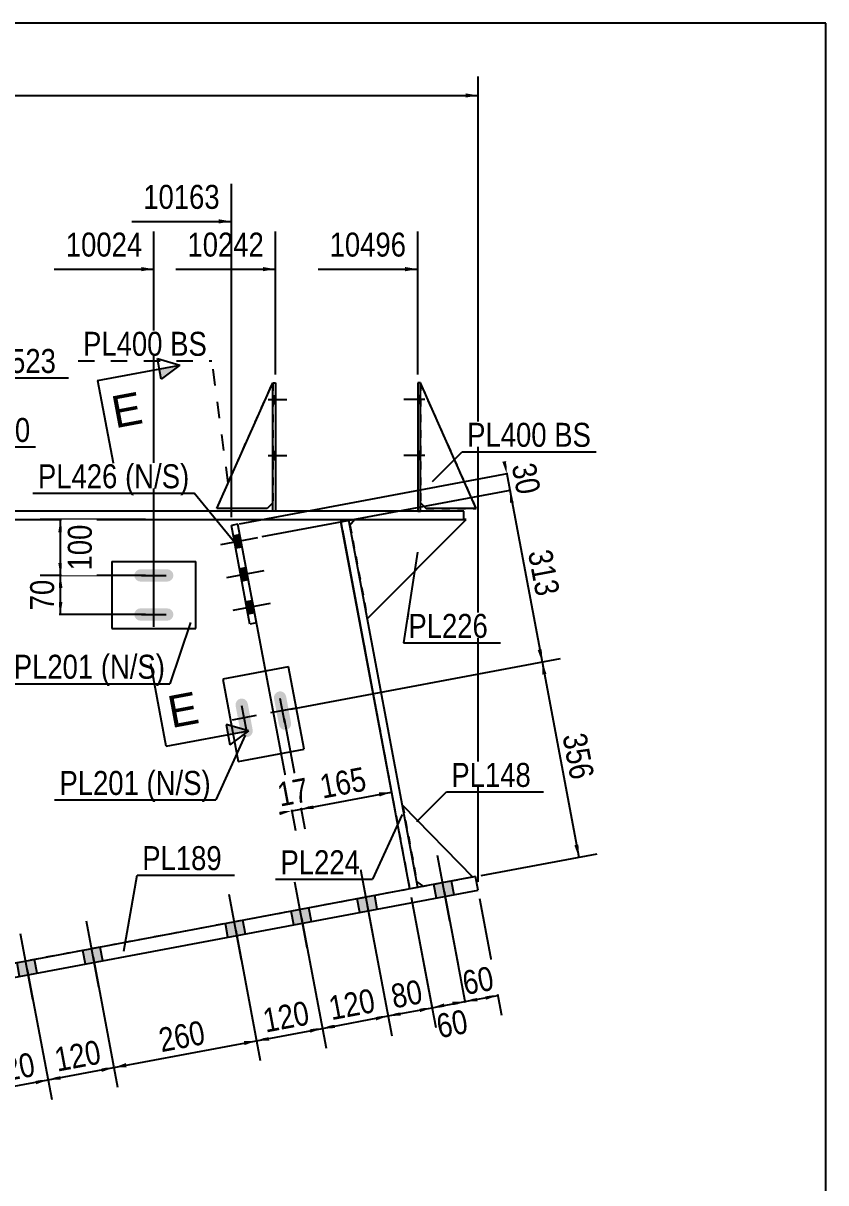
# Model space of a CAD drawing. Header units: millimetres. Extents: x -25 to 378, y -194 to 83.
# Drawn here: x 281.8 to 377.7, y -55.9 to 82.6 of the extents above; entities that cross this region are included whole.
import ezdxf

# ---------------------------------------------------------------- set-up
doc = ezdxf.new("R2010")
doc.units = ezdxf.units.MM
doc.linetypes.add('DXK_LINE_DOT1', pattern=[1.8814, 0.9407, -0.9407])
doc.linetypes.add('DXK_LINE_DOT2', pattern=[3.9198, 1.9599, -1.9599])
doc.styles.add('Arial', font='ARIAL.TTF', dxfattribs={"height": 0.2})
doc.styles.add('Arial Narrow', font='ARIALN.TTF', dxfattribs={"height": 0.2})

# ---------------------------------------------------------------- blocks, each defined once
blk = doc.blocks.new('Unknown-627304381-1201')
at = {"color": 5, "linetype": 'Continuous'}
for p, q in [((377.65, 82.62), (-22.35, 82.62)), ((377.65, -194.38), (377.65, 82.62))]:
    blk.add_line(p, q, dxfattribs=at)
blk = doc.blocks.new('Bolt-627304381-1609 - 1601')
at = {"linetype": 'Continuous'}
for points in [[(311.92, 37.2), (311.92, 38.13), (311.59, 38.13), (311.59, 37.2)], [(311.92, 37.2), (311.92, 38.13), (311.59, 38.13), (311.59, 37.2)], [(311.92, 37.2), (311.92, 38.13), (311.59, 38.13), (311.59, 37.2)], [(311.92, 30.53), (311.92, 31.47), (311.59, 31.47), (311.59, 30.53)], [(311.92, 30.53), (311.92, 31.47), (311.59, 31.47), (311.59, 30.53)], [(311.92, 30.53), (311.92, 31.47), (311.59, 31.47), (311.59, 30.53)]]:
    blk.add_hatch(color=3, dxfattribs=at).paths.add_polyline_path(points)
at = {"color": 3, "linetype": 'Continuous'}
for p, q in [((311.06, 37.67), (313.26, 37.67)), ((311.06, 37.67), (313.26, 37.67)), ((311.06, 37.67), (313.26, 37.67)), ((311.59, 38.13), (311.92, 38.13)), ((311.59, 38.13), (311.92, 38.13)), ((311.59, 38.13), (311.92, 38.13)), ((311.59, 37.2), (311.92, 37.2)), ((311.59, 37.2), (311.92, 37.2)), ((311.59, 37.2), (311.92, 37.2)), ((311.06, 31), (313.26, 31)), ((311.06, 31), (313.26, 31)), ((311.06, 31), (313.26, 31)), ((311.59, 31.47), (311.92, 31.47)), ((311.59, 31.47), (311.92, 31.47)), ((311.59, 31.47), (311.92, 31.47)), ((311.59, 30.53), (311.92, 30.53)), ((311.59, 30.53), (311.92, 30.53)), ((311.59, 30.53), (311.92, 30.53))]:
    blk.add_line(p, q, dxfattribs=at)
blk = doc.blocks.new('Part-627304381-1850 - 1601')
at = {"color": 2, "linetype": 'Continuous'}
for p, q in [((327.1, -10.77), (335.49, -19.37)), ((328.82, -19.94), (329.6, -20.47))]:
    blk.add_line(p, q, dxfattribs=at)
at = {"color": 7, "linetype": 'DXK_LINE_DOT1'}
for p, q in [((327.1, -10.77), (328.82, -19.94)), ((335.49, -19.37), (329.6, -20.47))]:
    blk.add_line(p, q, dxfattribs=at)
blk = doc.blocks.new('Bolt-627304381-1610 - 1601')
at = {"linetype": 'Continuous'}
for points in [[(329.24, 37.2), (329.24, 38.13), (328.91, 38.13), (328.91, 37.2)], [(329.24, 37.2), (329.24, 38.13), (328.91, 38.13), (328.91, 37.2)], [(329.24, 37.2), (329.24, 38.13), (328.91, 38.13), (328.91, 37.2)], [(329.24, 30.53), (329.24, 31.47), (328.91, 31.47), (328.91, 30.53)], [(329.24, 30.53), (329.24, 31.47), (328.91, 31.47), (328.91, 30.53)], [(329.24, 30.53), (329.24, 31.47), (328.91, 31.47), (328.91, 30.53)]]:
    blk.add_hatch(color=3, dxfattribs=at).paths.add_polyline_path(points)
at = {"color": 3, "linetype": 'Continuous'}
for p, q in [((329.77, 37.67), (327.24, 37.67)), ((329.77, 37.67), (327.24, 37.67)), ((329.77, 37.67), (327.24, 37.67)), ((329.24, 38.13), (328.91, 38.13)), ((329.24, 38.13), (328.91, 38.13)), ((329.24, 38.13), (328.91, 38.13)), ((329.24, 37.2), (328.91, 37.2)), ((329.24, 37.2), (328.91, 37.2)), ((329.24, 37.2), (328.91, 37.2)), ((329.77, 31), (327.24, 31)), ((329.77, 31), (327.24, 31)), ((329.77, 31), (327.24, 31)), ((329.24, 31.47), (328.91, 31.47)), ((329.24, 31.47), (328.91, 31.47)), ((329.24, 31.47), (328.91, 31.47)), ((329.24, 30.53), (328.91, 30.53)), ((329.24, 30.53), (328.91, 30.53)), ((329.24, 30.53), (328.91, 30.53))]:
    blk.add_line(p, q, dxfattribs=at)
blk = doc.blocks.new('Part-627304381-2015 - 1601')
at = {"color": 7, "linetype": 'DXK_LINE_DOT1'}
for p, q in [((335.91, 24.67), (329.24, 39.67)), ((329.24, 25.33), (329.91, 24.67)), ((329.91, 24.67), (335.91, 24.67))]:
    blk.add_line(p, q, dxfattribs=at)
blk = doc.blocks.new('Bolt-627304381-1637 - 1601')
at = {"linetype": 'Continuous'}
for points in [[(332.94, -19.85), (330.84, -20.24), (331.15, -21.88), (333.25, -21.49)], [(332.94, -19.85), (330.84, -20.24), (331.15, -21.88), (333.25, -21.49)], [(323.77, -21.57), (321.67, -21.96), (321.98, -23.6), (324.07, -23.21)], [(323.77, -21.57), (321.67, -21.96), (321.98, -23.6), (324.07, -23.21)], [(315.9, -23.05), (313.81, -23.44), (314.11, -25.08), (316.21, -24.68)], [(315.9, -23.05), (313.81, -23.44), (314.11, -25.08), (316.21, -24.68)], [(308.04, -24.52), (305.94, -24.92), (306.25, -26.55), (308.35, -26.16)], [(308.04, -24.52), (305.94, -24.92), (306.25, -26.55), (308.35, -26.16)], [(291, -27.72), (288.91, -28.12), (289.22, -29.75), (291.31, -29.36)], [(291, -27.72), (288.91, -28.12), (289.22, -29.75), (291.31, -29.36)], [(283.14, -29.2), (281.05, -29.59), (281.35, -31.23), (283.45, -30.84)], [(283.14, -29.2), (281.05, -29.59), (281.35, -31.23), (283.45, -30.84)], [(275.28, -30.68), (273.18, -31.07), (273.49, -32.71), (275.59, -32.31)], [(275.28, -30.68), (273.18, -31.07), (273.49, -32.71), (275.59, -32.31)], [(266.11, -32.4), (264.01, -32.79), (264.32, -34.43), (266.41, -34.04)], [(266.11, -32.4), (264.01, -32.79), (264.32, -34.43), (266.41, -34.04)]]:
    blk.add_hatch(color=3, dxfattribs=at).paths.add_polyline_path(points)
at = {"color": 3, "linetype": 'Continuous'}
for p, q in [((332.75, -24.61), (331.27, -16.77)), ((332.75, -24.61), (331.27, -16.77)), ((323.58, -26.34), (322.1, -18.49)), ((323.58, -26.34), (322.1, -18.49)), ((315.71, -27.81), (314.24, -19.97)), ((315.71, -27.81), (314.24, -19.97)), ((331.15, -21.88), (330.84, -20.24)), ((331.15, -21.88), (330.84, -20.24)), ((333.25, -21.49), (332.94, -19.85)), ((333.25, -21.49), (332.94, -19.85)), ((307.85, -29.29), (306.38, -21.44)), ((307.85, -29.29), (306.38, -21.44)), ((321.98, -23.6), (321.67, -21.96)), ((321.98, -23.6), (321.67, -21.96)), ((324.07, -23.21), (323.77, -21.57)), ((324.07, -23.21), (323.77, -21.57)), ((314.11, -25.08), (313.81, -23.44)), ((314.11, -25.08), (313.81, -23.44)), ((316.21, -24.68), (315.9, -23.05)), ((316.21, -24.68), (315.9, -23.05)), ((290.81, -32.49), (289.34, -24.64)), ((290.81, -32.49), (289.34, -24.64)), ((306.25, -26.55), (305.94, -24.92)), ((306.25, -26.55), (305.94, -24.92)), ((308.35, -26.16), (308.04, -24.52)), ((308.35, -26.16), (308.04, -24.52)), ((282.95, -33.97), (281.48, -26.12)), ((282.95, -33.97), (281.48, -26.12)), ((275.09, -35.44), (273.62, -27.6)), ((275.09, -35.44), (273.62, -27.6)), ((289.22, -29.75), (288.91, -28.12)), ((289.22, -29.75), (288.91, -28.12)), ((291.31, -29.36), (291, -27.72)), ((291.31, -29.36), (291, -27.72)), ((265.92, -37.17), (264.44, -29.32)), ((265.92, -37.17), (264.44, -29.32)), ((281.35, -31.23), (281.05, -29.59)), ((281.35, -31.23), (281.05, -29.59)), ((283.45, -30.84), (283.14, -29.2)), ((283.45, -30.84), (283.14, -29.2)), ((273.49, -32.71), (273.18, -31.07)), ((273.49, -32.71), (273.18, -31.07)), ((275.59, -32.31), (275.28, -30.68)), ((275.59, -32.31), (275.28, -30.68)), ((264.32, -34.43), (264.01, -32.79)), ((264.32, -34.43), (264.01, -32.79)), ((266.41, -34.04), (266.11, -32.4)), ((266.41, -34.04), (266.11, -32.4))]:
    blk.add_line(p, q, dxfattribs=at)
blk = doc.blocks.new('Part-627304381-1783 - 1601')
at = {"color": 2, "linetype": 'Continuous'}
for p, q in [((329.24, 39.67), (328.91, 39.67)), ((328.91, 39.67), (328.91, 24.33)), ((329.24, 24.33), (329.24, 39.67))]:
    blk.add_line(p, q, dxfattribs=at)
at = {"color": 7, "linetype": 'DXK_LINE_DOT1'}
blk.add_line((328.91, 24.33), (329.24, 24.33), dxfattribs=at)
blk = doc.blocks.new('Part-627304381-1788 - 1601')
at = {"color": 2, "linetype": 'Continuous'}
for p, q in [((311.59, 24.33), (311.59, 39.67)), ((311.59, 39.67), (311.92, 39.67)), ((311.92, 39.67), (311.92, 24.33))]:
    blk.add_line(p, q, dxfattribs=at)
at = {"color": 7, "linetype": 'DXK_LINE_DOT1'}
blk.add_line((311.92, 24.33), (311.59, 24.33), dxfattribs=at)
blk = doc.blocks.new('Part-627304381-1872 - 1601')
at = {"color": 2, "linetype": 'Continuous'}
for p, q in [((335.82, -19.31), (261.13, -33.33)), ((336.13, -20.94), (335.82, -19.31)), ((261.43, -34.97), (336.13, -20.94)), ((261.13, -33.33), (261.43, -34.97))]:
    blk.add_line(p, q, dxfattribs=at)
blk = doc.blocks.new('Part-627304381-1894 - 1601')
at = {"color": 2, "linetype": 'Continuous'}
for p, q in [((320.81, 22.68), (321.36, 23.33)), ((322.91, 11.54), (334.69, 23.33)), ((334.69, 23.33), (334.41, 23.33))]:
    blk.add_line(p, q, dxfattribs=at)
at = {"color": 7, "linetype": 'DXK_LINE_DOT1'}
for p, q in [((320.81, 22.68), (322.91, 11.54)), ((321.36, 23.33), (334.41, 23.33))]:
    blk.add_line(p, q, dxfattribs=at)
blk = doc.blocks.new('Part-627304381-1921 - 1601')
at = {"color": 2, "linetype": 'Continuous'}
for p, q in [((335.91, 24.67), (329.24, 39.67)), ((329.91, 24.67), (329.24, 25.33)), ((335.91, 24.67), (329.91, 24.67))]:
    blk.add_line(p, q, dxfattribs=at)
at = {"color": 7, "linetype": 'DXK_LINE_DOT1'}
blk.add_line((329.24, 39.67), (329.24, 25.33), dxfattribs=at)
blk = doc.blocks.new('Part-627304381-2010 - 1601')
at = {"color": 2, "linetype": 'Continuous'}
for p, q in [((304.92, 24.67), (311.59, 39.67)), ((311.59, 25.33), (310.92, 24.67)), ((310.92, 24.67), (304.92, 24.67))]:
    blk.add_line(p, q, dxfattribs=at)
at = {"color": 7, "linetype": 'DXK_LINE_DOT1'}
blk.add_line((311.59, 39.67), (311.59, 25.33), dxfattribs=at)
blk = doc.blocks.new('Part-627304381-2178 - 1601')
at = {"color": 2, "linetype": 'Continuous'}
for p, q in [((183.94, 24.33), (183.94, 23.33)), ((208.08, 24.33), (183.94, 24.33)), ((217.79, 24.33), (208.18, 24.33)), ((235.37, 24.33), (217.89, 24.33)), ((252.94, 24.33), (235.47, 24.33)), ((334.41, 24.33), (253.04, 24.33)), ((334.41, 23.33), (334.41, 24.33)), ((183.94, 23.33), (208.08, 23.33)), ((208.18, 23.33), (217.79, 23.33)), ((217.89, 23.33), (235.37, 23.33)), ((235.47, 23.33), (252.94, 23.33)), ((253.04, 23.33), (334.41, 23.33))]:
    blk.add_line(p, q, dxfattribs=at)
blk = doc.blocks.new('Part-627304381-2222 - 1601')
at = {"color": 2, "linetype": 'Continuous'}
for p, q in [((261.13, 23.33), (261.13, 10.01)), ((319.67, 23.33), (319.72, 23.08)), ((261.13, -33.33), (261.13, 5.68))]:
    blk.add_line(p, q, dxfattribs=at)
at = {"color": 7, "linetype": 'DXK_LINE_DOT1'}
for p, q in [((261.13, 23.33), (319.67, 23.33)), ((319.72, 23.08), (327.96, -20.78)), ((327.96, -20.78), (268.99, -31.86)), ((268.2, -32), (261.13, -33.33))]:
    blk.add_line(p, q, dxfattribs=at)
blk = doc.blocks.new('Part-627304381-2288 - 1601')
at = {"color": 2, "linetype": 'Continuous'}
for p, q in [((320.7, 23.26), (319.72, 23.08)), ((327.96, -20.78), (319.72, 23.08)), ((328.94, -20.6), (320.7, 23.26))]:
    blk.add_line(p, q, dxfattribs=at)
at = {"color": 7, "linetype": 'DXK_LINE_DOT1'}
blk.add_line((328.94, -20.6), (327.96, -20.78), dxfattribs=at)
blk = doc.blocks.new('Part-627304381-2320 - 1601')
at = {"color": 2, "linetype": 'Continuous'}
for p, q in [((292.39, 18.33), (302.39, 18.33)), ((292.39, 18.33), (292.39, 10.33)), ((302.39, 10.33), (302.39, 18.33)), ((292.39, 10.33), (302.39, 10.33))]:
    blk.add_line(p, q, dxfattribs=at)
blk = doc.blocks.new('Part-627304381-2338 - 1601')
at = {"color": 2, "linetype": 'Continuous'}
for p, q in [((313.48, 5.74), (305.62, 4.26)), ((315.33, -4.09), (313.48, 5.74)), ((305.62, 4.26), (307.46, -5.56)), ((307.46, -5.56), (315.33, -4.09))]:
    blk.add_line(p, q, dxfattribs=at)
blk = doc.blocks.new('Bolt-627304381-2339 - 1601')
at = {"linetype": 'Continuous'}
for points in [[(312.88, 2.7), (312.62, 2.81), (312.34, 2.81), (312.07, 2.71), (311.87, 2.51), (311.75, 2.24), (311.75, 1.96), (312.34, -1.19), (312.45, -1.45), (312.65, -1.66), (312.91, -1.77), (313.2, -1.77), (313.46, -1.67), (313.67, -1.47), (313.78, -1.2), (313.78, -0.92), (313.19, 2.23), (313.08, 2.49)], [(308.3, 1.84), (308.04, 1.95), (307.75, 1.95), (307.48, 1.84), (307.28, 1.64), (307.17, 1.38), (307.16, 1.1), (307.75, -2.05), (307.86, -2.32), (308.06, -2.52), (308.32, -2.63), (308.61, -2.63), (308.88, -2.53), (309.08, -2.33), (309.19, -2.07), (309.2, -1.78), (308.61, 1.37), (308.5, 1.63)]]:
    blk.add_hatch(color=3, dxfattribs=at).paths.add_polyline_path(points)
at = {"color": 3, "linetype": 'Continuous'}
for p, q in [((313.04, -0.92), (312.5, 1.96)), ((308.45, -1.78), (307.91, 1.1)), ((314.21, 0.79), (311.32, 0.25)), ((309.62, -0.07), (306.74, -0.61))]:
    blk.add_line(p, q, dxfattribs=at)
blk = doc.blocks.new('Bolt-627304381-2340 - 1601')
at = {"linetype": 'Continuous'}
for points in [[(299.51, 16.15), (299.67, 16.38), (299.73, 16.67), (299.67, 16.95), (299.51, 17.18), (299.27, 17.34), (298.99, 17.4), (295.79, 17.4), (295.51, 17.34), (295.28, 17.18), (295.12, 16.95), (295.06, 16.67), (295.12, 16.38), (295.28, 16.15), (295.51, 15.99), (295.79, 15.93), (298.99, 15.93), (299.27, 15.99)], [(299.51, 11.48), (299.67, 11.72), (299.73, 12), (299.67, 12.28), (299.51, 12.52), (299.27, 12.68), (298.99, 12.73), (295.79, 12.73), (295.51, 12.68), (295.28, 12.52), (295.12, 12.28), (295.06, 12), (295.12, 11.72), (295.28, 11.48), (295.51, 11.32), (295.79, 11.27), (298.99, 11.27), (299.27, 11.32)]]:
    blk.add_hatch(color=3, dxfattribs=at).paths.add_polyline_path(points)
at = {"color": 3, "linetype": 'Continuous'}
for p, q in [((297.39, 15.2), (297.39, 18.13)), ((295.93, 16.67), (298.86, 16.67)), ((297.39, 10.53), (297.39, 13.47)), ((295.93, 12), (298.86, 12))]:
    blk.add_line(p, q, dxfattribs=at)
blk = doc.blocks.new('Part-627304381-2346 - 1601')
at = {"color": 2, "linetype": 'Continuous'}
for p, q in [((307.43, 22.78), (306.65, 22.64)), ((308.86, 10.84), (306.65, 22.64)), ((309.65, 10.99), (307.43, 22.78)), ((309.65, 10.99), (308.86, 10.84))]:
    blk.add_line(p, q, dxfattribs=at)
blk = doc.blocks.new('Bolt-627304381-2347 - 1601')
at = {"linetype": 'Continuous'}
for points in [[(306.88, 21.39), (307.15, 19.95), (307.94, 20.1), (307.67, 21.54)], [(307.62, 17.46), (307.89, 16.02), (308.67, 16.17), (308.4, 17.61)], [(308.36, 13.53), (308.63, 12.09), (309.41, 12.24), (309.14, 13.68)]]:
    blk.add_hatch(color=3, dxfattribs=at).paths.add_polyline_path(points)
at = {"color": 3, "linetype": 'Continuous'}
for p, q in [((305.38, 20.36), (309.83, 21.2)), ((306.88, 21.39), (307.67, 21.54)), ((307.15, 19.95), (307.94, 20.1)), ((306.11, 16.43), (310.57, 17.27)), ((307.62, 17.46), (308.4, 17.61)), ((307.89, 16.02), (308.67, 16.17)), ((306.85, 12.5), (311.31, 13.34)), ((308.36, 13.53), (309.14, 13.68)), ((308.63, 12.09), (309.41, 12.24))]:
    blk.add_line(p, q, dxfattribs=at)
blk = doc.blocks.new('Part-627304381-6925 - 1601')
at = {"color": 7, "linetype": 'DXK_LINE_DOT1'}
for p, q in [((304.92, 24.67), (311.59, 39.67)), ((311.59, 25.33), (310.92, 24.67)), ((311.59, 25.33), (311.59, 25.33)), ((310.92, 24.67), (304.92, 24.67))]:
    blk.add_line(p, q, dxfattribs=at)
blk = doc.blocks.new('StraightDimension-627304381-2570 - 1601')
at = {"linetype": 'Continuous'}
for points in [[(308.14, -38.94), (309.66, -38.91), (308.23, -39.43)], [(294.14, -42.07), (292.62, -42.11), (294.05, -41.58)]]:
    blk.add_hatch(color=7, dxfattribs=at).paths.add_polyline_path(points)
at = {"color": 7, "linetype": 'Continuous'}
for p, q in [((307.18, -25.7), (310.1, -41.27)), ((290.14, -28.9), (293.06, -44.46)), ((292.62, -42.11), (309.66, -38.91))]:
    blk.add_line(p, q, dxfattribs=at)
at = {"color": 0}
blk.add_wipeout([(304.4, -39.74), (303.62, -35.61), (297.05, -36.85), (297.83, -40.98)], dxfattribs=at)
at = {"color": 3, "style": 'Arial Narrow'}
blk.add_text('260', height=2.863, rotation=10.6341, dxfattribs=at).set_placement((298.3, -40.28))
blk = doc.blocks.new('StraightDimension-627304381-2607 - 1601')
at = {"linetype": 'Continuous'}
for points in [[(283.24, -43.61), (284.76, -43.58), (283.33, -44.11)], [(278.42, -45.03), (276.9, -45.06), (278.32, -44.54)]]:
    blk.add_hatch(color=7, dxfattribs=at).paths.add_polyline_path(points)
at = {"color": 7, "linetype": 'Continuous'}
for p, q in [((282.28, -30.38), (285.2, -45.94)), ((274.42, -31.86), (277.34, -47.42)), ((276.9, -45.06), (284.76, -43.58))]:
    blk.add_line(p, q, dxfattribs=at)
at = {"color": 0}
blk.add_wipeout([(284.08, -43.56), (283.31, -39.43), (276.74, -40.66), (277.51, -44.79)], dxfattribs=at)
at = {"color": 3, "style": 'Arial Narrow'}
blk.add_text('120', height=2.863, rotation=10.6341, dxfattribs=at).set_placement((277.99, -44.09))
blk = doc.blocks.new('StraightDimension-627304381-8936 - 1601')
at = {"linetype": 'Continuous'}
blk.add_hatch(color=7, dxfattribs=at).paths.add_polyline_path([(310.42, 53.5), (311.92, 53.25), (310.42, 53)])
at = {"color": 7, "linetype": 'Continuous'}
for p, q in [((311.92, 40.67), (311.92, 57.75)), ((300.03, 53.25), (311.92, 53.25))]:
    blk.add_line(p, q, dxfattribs=at)
at = {"color": 0}
blk.add_wipeout([(311.15, 54.15), (311.15, 58.35), (300.81, 58.35), (300.81, 54.15)], dxfattribs=at)
at = {"color": 3, "style": 'Arial Narrow'}
blk.add_text('10242', height=2.863, dxfattribs=at).set_placement((301.41, 54.75))
blk = doc.blocks.new('StraightDimension-627304381-2518 - 1601')
at = {"linetype": 'Continuous'}
for points in [[(336.07, -34.2), (334.55, -34.23), (335.98, -33.71)], [(336.97, -33.52), (338.49, -33.49), (337.06, -34.02)]]:
    blk.add_hatch(color=7, dxfattribs=at).paths.add_polyline_path(points)
at = {"color": 7, "linetype": 'Continuous'}
for p, q in [((332.07, -21.03), (335, -36.59)), ((336.31, -21.93), (338.93, -35.85)), ((334.55, -34.23), (338.49, -33.49))]:
    blk.add_line(p, q, dxfattribs=at)
at = {"color": 0}
blk.add_wipeout([(338.88, -33.27), (338.1, -29.14), (333.33, -30.03), (334.11, -34.16)], dxfattribs=at)
at = {"color": 3, "style": 'Arial Narrow'}
blk.add_text('60', height=2.863, rotation=10.6341, dxfattribs=at).set_placement((334.58, -33.46))
blk = doc.blocks.new('StraightDimension-627304381-8938 - 1601')
at = {"linetype": 'Continuous'}
blk.add_hatch(color=7, dxfattribs=at).paths.add_polyline_path([(295.89, 53.5), (297.39, 53.25), (295.89, 53)])
at = {"color": 7, "linetype": 'Continuous'}
for p, q in [((297.39, 13), (297.39, 57.75)), ((285.5, 53.25), (297.39, 53.25))]:
    blk.add_line(p, q, dxfattribs=at)
at = {"color": 0}
blk.add_wipeout([(296.62, 54.15), (296.62, 58.35), (286.28, 58.35), (286.28, 54.15)], dxfattribs=at)
at = {"color": 3, "style": 'Arial Narrow'}
blk.add_text('10024', height=2.863, dxfattribs=at).set_placement((286.88, 54.75))
blk = doc.blocks.new('StraightDimension-627304381-8664 - 1601')
at = {"linetype": 'Continuous'}
for points in [[(343.8, 4.82), (343.76, 6.34), (344.29, 4.91)], [(348.11, -15.47), (348.15, -16.99), (347.62, -15.56)]]:
    blk.add_hatch(color=7, dxfattribs=at).paths.add_polyline_path(points)
at = {"color": 7, "linetype": 'Continuous'}
for p, q in [((313.75, 0.7), (345.98, 6.76)), ((343.76, 6.34), (348.15, -16.99)), ((336.48, -19.18), (350.36, -16.58))]:
    blk.add_line(p, q, dxfattribs=at)
at = {"color": 0}
blk.add_wipeout([(346.72, -8.58), (350.85, -7.81), (349.61, -1.24), (345.49, -2.01)], dxfattribs=at)
at = {"color": 3, "style": 'Arial Narrow'}
blk.add_text('356', height=2.863, rotation=-79.3661, dxfattribs=at).set_placement((346.19, -2.49))
blk = doc.blocks.new('StraightDimension-627304381-2531 - 1601')
at = {"linetype": 'Continuous'}
for points in [[(332.14, -34.94), (330.62, -34.97), (332.05, -34.45)], [(333.03, -34.26), (334.55, -34.23), (333.13, -34.75)]]:
    blk.add_hatch(color=7, dxfattribs=at).paths.add_polyline_path(points)
at = {"color": 7, "linetype": 'Continuous'}
for p, q in [((328.14, -21.77), (331.04, -37.18)), ((332.07, -21.03), (334.97, -36.44)), ((330.62, -34.97), (334.55, -34.23))]:
    blk.add_line(p, q, dxfattribs=at)
at = {"color": 0}
blk.add_wipeout([(335.78, -38.43), (335, -34.3), (330.23, -35.2), (331, -39.32)], dxfattribs=at)
at = {"color": 3, "style": 'Arial Narrow'}
blk.add_text('60', height=2.863, rotation=10.6341, dxfattribs=at).set_placement((331.48, -38.62))
blk = doc.blocks.new('StraightDimension-627304381-2544 - 1601')
at = {"linetype": 'Continuous'}
for points in [[(326.89, -35.92), (325.37, -35.95), (326.8, -35.43)], [(329.1, -35), (330.62, -34.97), (329.19, -35.49)]]:
    blk.add_hatch(color=7, dxfattribs=at).paths.add_polyline_path(points)
at = {"color": 7, "linetype": 'Continuous'}
for p, q in [((328.14, -21.77), (331.07, -37.33)), ((322.89, -22.75), (325.82, -38.31)), ((325.37, -35.95), (330.62, -34.97))]:
    blk.add_line(p, q, dxfattribs=at)
at = {"color": 0}
blk.add_wipeout([(330.36, -34.87), (329.58, -30.74), (324.81, -31.63), (325.58, -35.76)], dxfattribs=at)
at = {"color": 3, "style": 'Arial Narrow'}
blk.add_text('80', height=2.863, rotation=10.6341, dxfattribs=at).set_placement((326.06, -35.06))
blk = doc.blocks.new('StraightDimension-627304381-2549 - 1601')
at = {"linetype": 'Continuous'}
for points in [[(323.85, -35.99), (325.37, -35.95), (323.95, -36.48)], [(319.04, -37.4), (317.52, -37.43), (318.95, -36.91)]]:
    blk.add_hatch(color=7, dxfattribs=at).paths.add_polyline_path(points)
at = {"color": 7, "linetype": 'Continuous'}
for p, q in [((322.89, -22.75), (325.82, -38.31)), ((315.04, -24.23), (317.96, -39.79)), ((317.52, -37.43), (325.37, -35.95))]:
    blk.add_line(p, q, dxfattribs=at)
at = {"color": 0}
blk.add_wipeout([(324.7, -35.93), (323.93, -31.8), (317.36, -33.03), (318.13, -37.16)], dxfattribs=at)
at = {"color": 3, "style": 'Arial Narrow'}
blk.add_text('120', height=2.863, rotation=10.6341, dxfattribs=at).set_placement((318.61, -36.46))
blk = doc.blocks.new('StraightDimension-627304381-2559 - 1601')
at = {"linetype": 'Continuous'}
for points in [[(311.18, -38.88), (309.66, -38.91), (311.08, -38.38)], [(316, -37.46), (317.52, -37.43), (316.09, -37.95)]]:
    blk.add_hatch(color=7, dxfattribs=at).paths.add_polyline_path(points)
at = {"color": 7, "linetype": 'Continuous'}
for p, q in [((315.04, -24.23), (317.96, -39.79)), ((307.18, -25.7), (310.1, -41.27)), ((309.66, -38.91), (317.52, -37.43))]:
    blk.add_line(p, q, dxfattribs=at)
at = {"color": 0}
blk.add_wipeout([(316.84, -37.4), (316.07, -33.28), (309.5, -34.51), (310.27, -38.64)], dxfattribs=at)
at = {"color": 3, "style": 'Arial Narrow'}
blk.add_text('120', height=2.863, rotation=10.6341, dxfattribs=at).set_placement((310.75, -37.94))
blk = doc.blocks.new('StraightDimension-627304381-2610 - 1601')
at = {"linetype": 'Continuous'}
for points in [[(291.1, -42.14), (292.62, -42.11), (291.19, -42.63)], [(286.28, -43.55), (284.76, -43.58), (286.19, -43.06)]]:
    blk.add_hatch(color=7, dxfattribs=at).paths.add_polyline_path(points)
at = {"color": 7, "linetype": 'Continuous'}
for p, q in [((290.14, -28.9), (293.06, -44.46)), ((282.28, -30.38), (285.2, -45.94)), ((284.76, -43.58), (292.62, -42.11))]:
    blk.add_line(p, q, dxfattribs=at)
at = {"color": 0}
blk.add_wipeout([(291.95, -42.08), (291.17, -37.95), (284.6, -39.19), (285.38, -43.31)], dxfattribs=at)
at = {"color": 3, "style": 'Arial Narrow'}
blk.add_text('120', height=2.863, rotation=10.6341, dxfattribs=at).set_placement((285.86, -42.61))
blk = doc.blocks.new('StraightDimension-627304381-2779 - 1601')
at = {"linetype": 'Continuous'}
blk.add_hatch(color=7, dxfattribs=at).paths.add_polyline_path([(334.63, 74.24), (336.13, 73.99), (334.63, 73.74)])
at = {"color": 7, "linetype": 'Continuous'}
for p, q in [((336.13, -19.94), (336.13, 76.24)), ((-1.28, 73.99), (336.13, 73.99))]:
    blk.add_line(p, q, dxfattribs=at)
blk = doc.blocks.new('StraightDimension-627304381-4836 - 1601')
at = {"linetype": 'Continuous'}
for points in [[(324.27, -9.24), (325.79, -9.21), (324.36, -9.74)], [(316.5, -11.21), (314.98, -11.24), (316.4, -10.72)]]:
    blk.add_hatch(color=7, dxfattribs=at).paths.add_polyline_path(points)
at = {"color": 7, "linetype": 'Continuous'}
for p, q in [((319.91, 22.08), (326.23, -11.57)), ((312.95, -0.46), (315.42, -13.6)), ((314.98, -11.24), (325.79, -9.21))]:
    blk.add_line(p, q, dxfattribs=at)
at = {"color": 0}
blk.add_wipeout([(323.64, -9.46), (322.86, -5.34), (316.29, -6.57), (317.07, -10.7)], dxfattribs=at)
at = {"color": 3, "style": 'Arial Narrow'}
blk.add_text('165', height=2.863, rotation=10.6341, dxfattribs=at).set_placement((317.55, -10))
blk = doc.blocks.new('StraightDimension-627304381-5890 - 1601')
at = {"linetype": 'Continuous'}
for points in [[(285.98, 15.17), (286.23, 16.67), (286.48, 15.17)], [(286.48, 13.5), (286.23, 12), (285.98, 13.5)]]:
    blk.add_hatch(color=7, dxfattribs=at).paths.add_polyline_path(points)
at = {"color": 7, "linetype": 'Continuous'}
for p, q in [((296.39, 16.67), (283.98, 16.67)), ((286.23, 12), (286.23, 16.67)), ((296.39, 12), (283.98, 12))]:
    blk.add_line(p, q, dxfattribs=at)
at = {"color": 0}
blk.add_wipeout([(286.08, 16.76), (281.88, 16.76), (281.88, 11.9), (286.08, 11.9)], dxfattribs=at)
at = {"color": 3, "style": 'Arial Narrow'}
blk.add_text('70', height=2.863, rotation=90.0002, dxfattribs=at).set_placement((285.48, 12.5))
blk = doc.blocks.new('StraightDimension-627304381-4837 - 1601')
at = {"linetype": 'Continuous'}
for points in [[(316.5, -11.21), (314.98, -11.24), (316.4, -10.72)], [(312.34, -11.48), (313.86, -11.45), (312.43, -11.97)]]:
    blk.add_hatch(color=7, dxfattribs=at).paths.add_polyline_path(points)
at = {"color": 7, "linetype": 'Continuous'}
for p, q in [((309.03, 14.25), (314.3, -13.81)), ((312.95, -0.46), (315.42, -13.6)), ((313.86, -11.45), (314.98, -11.24))]:
    blk.add_line(p, q, dxfattribs=at)
at = {"color": 0}
blk.add_wipeout([(316.78, -10.75), (316, -6.62), (311.23, -7.52), (312, -11.65)], dxfattribs=at)
at = {"color": 3, "style": 'Arial Narrow'}
blk.add_text('17', height=2.863, rotation=10.6341, dxfattribs=at).set_placement((312.48, -10.95))
blk = doc.blocks.new('StraightDimension-627304381-5889 - 1601')
at = {"linetype": 'Continuous'}
for points in [[(285.98, 21.83), (286.23, 23.33), (286.48, 21.83)], [(286.48, 18.17), (286.23, 16.67), (285.98, 18.17)]]:
    blk.add_hatch(color=7, dxfattribs=at).paths.add_polyline_path(points)
at = {"color": 7, "linetype": 'Continuous'}
for p, q in [((296.39, 23.33), (283.83, 23.33)), ((286.23, 16.67), (286.23, 23.33)), ((296.39, 16.67), (283.83, 16.67))]:
    blk.add_line(p, q, dxfattribs=at)
at = {"color": 0}
blk.add_wipeout([(290.58, 23.34), (286.38, 23.34), (286.38, 16.66), (290.58, 16.66)], dxfattribs=at)
at = {"color": 3, "style": 'Arial Narrow'}
blk.add_text('100', height=2.863, rotation=90.0002, dxfattribs=at).set_placement((289.98, 17.26))
blk = doc.blocks.new('StraightDimension-627304381-8665 - 1601')
at = {"linetype": 'Continuous'}
for points in [[(339.94, 25.33), (339.91, 26.85), (340.44, 25.42)], [(343.73, 7.86), (343.76, 6.34), (343.24, 7.77)]]:
    blk.add_hatch(color=7, dxfattribs=at).paths.add_polyline_path(points)
at = {"color": 7, "linetype": 'Continuous'}
for p, q in [((310.34, 21.3), (342.12, 27.26)), ((339.91, 26.85), (343.76, 6.34)), ((313.75, 0.7), (345.98, 6.76))]:
    blk.add_line(p, q, dxfattribs=at)
at = {"color": 0}
blk.add_wipeout([(342.6, 13.34), (346.73, 14.11), (345.5, 20.68), (341.37, 19.91)], dxfattribs=at)
at = {"color": 3, "style": 'Arial Narrow'}
blk.add_text('313', height=2.863, rotation=-79.3661, dxfattribs=at).set_placement((342.07, 19.43))
blk = doc.blocks.new('StraightDimension-627304381-8666 - 1601')
at = {"linetype": 'Continuous'}
for points in [[(339.51, 30.34), (339.54, 28.81), (339.02, 30.24)], [(339.94, 25.33), (339.91, 26.85), (340.44, 25.42)]]:
    blk.add_hatch(color=7, dxfattribs=at).paths.add_polyline_path(points)
at = {"color": 7, "linetype": 'Continuous'}
for p, q in [((307.63, 22.82), (341.75, 29.23)), ((339.54, 28.81), (339.91, 26.85)), ((310.34, 21.3), (342.12, 27.26))]:
    blk.add_line(p, q, dxfattribs=at)
at = {"color": 0}
blk.add_wipeout([(340.32, 25.47), (344.45, 26.25), (343.56, 31.02), (339.43, 30.25)], dxfattribs=at)
at = {"color": 3, "style": 'Arial Narrow'}
blk.add_text('30', height=2.863, rotation=-79.3661, dxfattribs=at).set_placement((340.13, 29.77))
blk = doc.blocks.new('StraightDimension-627304381-8935 - 1601')
at = {"linetype": 'Continuous'}
blk.add_hatch(color=7, dxfattribs=at).paths.add_polyline_path([(327.41, 53.5), (328.91, 53.25), (327.41, 53)])
at = {"color": 7, "linetype": 'Continuous'}
for p, q in [((328.91, 40.67), (328.91, 57.75)), ((317.02, 53.25), (328.91, 53.25))]:
    blk.add_line(p, q, dxfattribs=at)
at = {"color": 0}
blk.add_wipeout([(328.13, 54.15), (328.13, 58.35), (317.79, 58.35), (317.79, 54.15)], dxfattribs=at)
at = {"color": 3, "style": 'Arial Narrow'}
blk.add_text('10496', height=2.863, dxfattribs=at).set_placement((318.39, 54.75))
blk = doc.blocks.new('StraightDimension-627304381-8937 - 1601')
at = {"linetype": 'Continuous'}
blk.add_hatch(color=7, dxfattribs=at).paths.add_polyline_path([(305.15, 59.2), (306.65, 58.95), (305.15, 58.7)])
at = {"color": 7, "linetype": 'Continuous'}
for p, q in [((306.65, 23.64), (306.65, 63.45)), ((294.75, 58.95), (306.65, 58.95))]:
    blk.add_line(p, q, dxfattribs=at)
at = {"color": 0}
blk.add_wipeout([(305.87, 59.85), (305.87, 64.05), (295.53, 64.05), (295.53, 59.85)], dxfattribs=at)
at = {"color": 3, "style": 'Arial Narrow'}
blk.add_text('10163', height=2.863, dxfattribs=at).set_placement((296.13, 60.45))
blk = doc.blocks.new('Mark-627304381-1846 - 1601')
at = {"color": 0}
blk.add_wipeout([(342.43, -8.59), (342.43, -5.59), (332.93, -5.59), (332.93, -8.59)], dxfattribs=at)
blk.add_wipeout([(342.43, -8.59), (342.43, -5.59), (332.93, -5.59), (332.93, -8.59)], dxfattribs=at)
at = {"color": 7, "linetype": 'Continuous'}
for p, q in [((328.79, -12.73), (332.33, -9.19)), ((332.33, -9.19), (343.93, -9.19))]:
    blk.add_line(p, q, dxfattribs=at)
at = {"color": 3, "style": 'Arial Narrow'}
blk.add_text('PL148', height=2.863, dxfattribs=at).set_placement((332.93, -8.59))
blk = doc.blocks.new('Mark-627304381-1868 - 1601')
at = {"color": 0}
blk.add_wipeout([(305.51, -18.53), (305.51, -15.53), (296.01, -15.53), (296.01, -18.53)], dxfattribs=at)
blk.add_wipeout([(305.51, -18.53), (305.51, -15.53), (296.01, -15.53), (296.01, -18.53)], dxfattribs=at)
at = {"color": 7, "linetype": 'Continuous'}
for p, q in [((293.8, -28.2), (295.41, -19.13)), ((295.41, -19.13), (307.01, -19.13))]:
    blk.add_line(p, q, dxfattribs=at)
at = {"color": 3, "style": 'Arial Narrow'}
blk.add_text('PL189', height=2.863, dxfattribs=at).set_placement((296.01, -18.53))
blk = doc.blocks.new('Mark-627304381-1890 - 1601')
at = {"color": 0}
blk.add_wipeout([(337.3, 9.21), (337.3, 12.21), (327.8, 12.21), (327.8, 9.21)], dxfattribs=at)
blk.add_wipeout([(337.3, 9.21), (337.3, 12.21), (327.8, 12.21), (327.8, 9.21)], dxfattribs=at)
at = {"color": 7, "linetype": 'Continuous'}
for p, q in [((328.9, 19.43), (327.2, 8.61)), ((327.2, 8.61), (338.8, 8.61))]:
    blk.add_line(p, q, dxfattribs=at)
at = {"color": 3, "style": 'Arial Narrow'}
blk.add_text('PL226', height=2.863, dxfattribs=at).set_placement((327.8, 9.21))
blk = doc.blocks.new('Mark-627304381-2284 - 1601')
at = {"color": 7, "linetype": 'Continuous'}
blk.add_line((327.06, -11.88), (323.53, -19.62), dxfattribs=at)
at = {"color": 0}
blk.add_wipeout([(322.03, -19.02), (322.03, -16.02), (312.52, -16.02), (312.52, -19.02)], dxfattribs=at)
blk.add_wipeout([(322.03, -19.02), (322.03, -16.02), (312.52, -16.02), (312.52, -19.02)], dxfattribs=at)
at = {"color": 7, "linetype": 'Continuous'}
blk.add_line((311.92, -19.62), (323.53, -19.62), dxfattribs=at)
at = {"color": 3, "style": 'Arial Narrow'}
blk.add_text('PL224', height=2.863, dxfattribs=at).set_placement((312.52, -19.02))
blk = doc.blocks.new('Mark-627304381-2316 - 1601')
at = {"color": 0}
for points in [[(290.16, 4.33), (290.16, 7.33), (280.66, 7.33), (280.66, 4.33)], [(298.72, 4.33), (298.72, 7.33), (291.06, 7.33), (291.06, 4.33)]]:
    blk.add_wipeout(points, dxfattribs=at)
for points in [[(290.16, 4.33), (290.16, 7.33), (280.66, 7.33), (280.66, 4.33)], [(298.72, 4.33), (298.72, 7.33), (291.06, 7.33), (291.06, 4.33)]]:
    blk.add_wipeout(points, dxfattribs=at)
at = {"color": 7, "linetype": 'Continuous'}
for p in [(301.77, 11.03), (280.06, 3.73)]:
    blk.add_line(p, (299.32, 3.73), dxfattribs=at)
at = {"color": 3, "style": 'Arial Narrow'}
for s, p in [('PL201', (280.66, 4.33)), ('(N/', (291.06, 4.33)), ('S)', (295.44, 4.33))]:
    blk.add_text(s, height=2.863, dxfattribs=at).set_placement(p)
blk = doc.blocks.new('Mark-627304381-2334 - 1601')
at = {"color": 0}
for points in [[(295.62, -9.55), (295.62, -6.55), (286.12, -6.55), (286.12, -9.55)], [(304.19, -9.55), (304.19, -6.55), (296.52, -6.55), (296.52, -9.55)]]:
    blk.add_wipeout(points, dxfattribs=at)
for points in [[(295.62, -9.55), (295.62, -6.55), (286.12, -6.55), (286.12, -9.55)], [(304.19, -9.55), (304.19, -6.55), (296.52, -6.55), (296.52, -9.55)]]:
    blk.add_wipeout(points, dxfattribs=at)
at = {"color": 7, "linetype": 'Continuous'}
for p in [(308.32, -2.42), (285.52, -10.15)]:
    blk.add_line(p, (304.79, -10.15), dxfattribs=at)
at = {"color": 3, "style": 'Arial Narrow'}
for s, p in [('PL201', (286.12, -9.55)), ('(N/', (296.52, -9.55)), ('S)', (300.9, -9.55))]:
    blk.add_text(s, height=2.863, dxfattribs=at).set_placement(p)
blk = doc.blocks.new('Mark-627304381-2342 - 1601')
at = {"color": 0}
for points in [[(293.06, 27.08), (293.06, 30.08), (283.55, 30.08), (283.55, 27.08)], [(301.62, 27.08), (301.62, 30.08), (293.96, 30.08), (293.96, 27.08)]]:
    blk.add_wipeout(points, dxfattribs=at)
for points in [[(293.06, 27.08), (293.06, 30.08), (283.55, 30.08), (283.55, 27.08)], [(301.62, 27.08), (301.62, 30.08), (293.96, 30.08), (293.96, 27.08)]]:
    blk.add_wipeout(points, dxfattribs=at)
at = {"color": 7, "linetype": 'Continuous'}
for p in [(282.95, 26.48), (307.28, 20.32)]:
    blk.add_line(p, (302.22, 26.48), dxfattribs=at)
at = {"color": 3, "style": 'Arial Narrow'}
for s, p in [('PL426', (283.55, 27.08)), ('(N/', (293.96, 27.08)), ('S)', (298.34, 27.08))]:
    blk.add_text(s, height=2.863, dxfattribs=at).set_placement(p)
blk = doc.blocks.new('MarkSet-627304381-2907 - 1601')
at = {"color": 0}
for points in [[(275.31, 40.85), (275.31, 43.85), (271.83, 43.85), (271.83, 40.85)], [(285.71, 40.85), (285.71, 43.85), (276.21, 43.85), (276.21, 40.85)]]:
    blk.add_wipeout(points, dxfattribs=at)
for points in [[(275.31, 40.85), (275.31, 43.85), (271.83, 43.85), (271.83, 40.85)], [(285.71, 40.85), (285.71, 43.85), (276.21, 43.85), (276.21, 40.85)]]:
    blk.add_wipeout(points, dxfattribs=at)
at = {"color": 7, "linetype": 'Continuous'}
for p, q in [((267.46, 35.33), (271.23, 40.25)), ((271.23, 40.25), (287.21, 40.25))]:
    blk.add_line(p, q, dxfattribs=at)
at = {"color": 3, "style": 'Arial Narrow'}
for s, p in [('3x', (271.83, 40.85)), ('PL523', (276.21, 40.85))]:
    blk.add_text(s, height=2.863, dxfattribs=at).set_placement(p)
blk = doc.blocks.new('MarkSet-627304381-2920 - 1601')
at = {"color": 0}
blk.add_wipeout([(282.64, 32.61), (282.64, 35.61), (273.14, 35.61), (273.14, 32.61)], dxfattribs=at)
blk.add_wipeout([(282.64, 32.61), (282.64, 35.61), (273.14, 35.61), (273.14, 32.61)], dxfattribs=at)
at = {"color": 7, "linetype": 'Continuous'}
for p, q in [((262.15, 27.69), (272.54, 32.01)), ((272.54, 32.01), (283.24, 32.01))]:
    blk.add_line(p, q, dxfattribs=at)
at = {"color": 3, "style": 'Arial Narrow'}
blk.add_text('PL400', height=2.863, dxfattribs=at).set_placement((273.14, 32.61))
blk = doc.blocks.new('MarkSet-627304381-2985 - 1601')
at = {"color": 0}
for points in [[(344.32, 32.03), (344.32, 35.03), (334.82, 35.03), (334.82, 32.03)], [(349.61, 32.03), (349.61, 35.03), (345.22, 35.03), (345.22, 32.03)]]:
    blk.add_wipeout(points, dxfattribs=at)
for points in [[(344.32, 32.03), (344.32, 35.03), (334.82, 35.03), (334.82, 32.03)], [(349.61, 32.03), (349.61, 35.03), (345.22, 35.03), (345.22, 32.03)]]:
    blk.add_wipeout(points, dxfattribs=at)
at = {"color": 7, "linetype": 'Continuous'}
for p, q in [((330.68, 27.89), (334.22, 31.43)), ((334.22, 31.43), (350.21, 31.43))]:
    blk.add_line(p, q, dxfattribs=at)
at = {"color": 3, "style": 'Arial Narrow'}
for s, p in [('PL400', (334.82, 32.03)), ('BS', (345.22, 32.03))]:
    blk.add_text(s, height=2.863, dxfattribs=at).set_placement(p)
blk = doc.blocks.new('SectionMark-627304381-6803 - 1601')
at = {"linetype": 'Continuous'}
for points in [[(298.28, 40.1), (298.05, 41.33), (300.5, 41.79)], [(306.25, -2.35), (306.02, -1.12), (308.71, -1.89)]]:
    blk.add_hatch(color=30, dxfattribs=at).paths.add_polyline_path(points)
at = {"color": 30, "linetype": 'Continuous'}
for p, q in [((290.68, 39.95), (300.5, 41.79)), ((298.28, 40.1), (297.82, 42.56)), ((297.82, 42.56), (300.5, 41.79)), ((300.5, 41.79), (298.28, 40.1)), ((308.71, -1.89), (306.02, -1.12)), ((306.02, -1.12), (306.48, -3.58)), ((308.71, -1.89), (306.48, -3.58))]:
    blk.add_line(p, q, dxfattribs=at)
at = {"color": 0, "linetype": 'Continuous'}
for points in [[(296.26, 34.89), (295.52, 38.82), (292.03, 38.16), (292.77, 34.23)], [(302.99, -0.93), (302.25, 3), (298.75, 2.35), (299.49, -1.58)]]:
    blk.add_wipeout(points, dxfattribs=at)
at = {"color": 30, "linetype": 'Continuous'}
for p, q in [((290.68, 39.95), (292.52, 30.12)), ((298.88, -3.73), (297.03, 6.1)), ((298.88, -3.73), (308.71, -1.89))]:
    blk.add_line(p, q, dxfattribs=at)
at = {"color": 96, "linetype": 'Continuous', "style": 'Arial'}
for p in [(292.77, 34.23), (299.49, -1.58)]:
    blk.add_text('E', height=3.82, rotation=10.6341, dxfattribs=at).set_placement(p)
blk = doc.blocks.new('MarkSet-627304381-7917 - 1601')
at = {"color": 0}
for points in [[(298.45, 42.9), (298.45, 45.9), (288.94, 45.9), (288.94, 42.9)], [(303.73, 42.9), (303.73, 45.9), (299.35, 45.9), (299.35, 42.9)]]:
    blk.add_wipeout(points, dxfattribs=at)
for points in [[(298.45, 42.9), (298.45, 45.9), (288.94, 45.9), (288.94, 42.9)], [(303.73, 42.9), (303.73, 45.9), (299.35, 45.9), (299.35, 42.9)]]:
    blk.add_wipeout(points, dxfattribs=at)
at = {"color": 7, "linetype": 'DXK_LINE_DOT2'}
for p in [(288.34, 42.3), (306.27, 27.69)]:
    blk.add_line(p, (304.33, 42.3), dxfattribs=at)
at = {"color": 3, "style": 'Arial Narrow'}
for s, p in [('PL400', (288.94, 42.9)), ('BS', (299.35, 42.9))]:
    blk.add_text(s, height=2.863, dxfattribs=at).set_placement(p)

msp = doc.modelspace()

# ---------------------------------------------------------------- block references
for name in ['Unknown-627304381-1201', 'Part-627304381-2010 - 1601', 'Part-627304381-6925 - 1601', 'Part-627304381-1788 - 1601', 'Part-627304381-1783 - 1601', 'Part-627304381-2015 - 1601', 'Part-627304381-1921 - 1601', 'Bolt-627304381-1609 - 1601', 'Bolt-627304381-1610 - 1601', 'Part-627304381-2178 - 1601', 'Part-627304381-2222 - 1601', 'Part-627304381-2346 - 1601', 'Part-627304381-2288 - 1601', 'Part-627304381-1894 - 1601', 'Bolt-627304381-2347 - 1601', 'Part-627304381-2320 - 1601', 'Bolt-627304381-2340 - 1601', 'Part-627304381-2338 - 1601', 'Bolt-627304381-2339 - 1601', 'Part-627304381-1850 - 1601', 'Bolt-627304381-1637 - 1601', 'Part-627304381-1872 - 1601']:
    msp.add_blockref(name, (0, 0))

# ---------------------------------------------------------------- next in the draw order: block references
for name in ['StraightDimension-627304381-8938 - 1601', 'StraightDimension-627304381-8936 - 1601', 'StraightDimension-627304381-8664 - 1601', 'StraightDimension-627304381-2518 - 1601', 'StraightDimension-627304381-2570 - 1601', 'StraightDimension-627304381-2607 - 1601']:
    msp.add_blockref(name, (0, 0))

# ---------------------------------------------------------------- next in the draw order: block references
for name in ['StraightDimension-627304381-2779 - 1601', 'StraightDimension-627304381-2531 - 1601', 'StraightDimension-627304381-2610 - 1601']:
    msp.add_blockref(name, (0, 0))

# ---------------------------------------------------------------- next in the draw order: block references
for name in ['StraightDimension-627304381-8935 - 1601', 'MarkSet-627304381-2907 - 1601', 'StraightDimension-627304381-4836 - 1601', 'StraightDimension-627304381-5890 - 1601', 'Mark-627304381-2316 - 1601', 'Mark-627304381-2334 - 1601', 'Mark-627304381-1846 - 1601', 'StraightDimension-627304381-2544 - 1601']:
    msp.add_blockref(name, (0, 0))

# ---------------------------------------------------------------- next in the draw order: block references
for name in ['StraightDimension-627304381-5889 - 1601', 'StraightDimension-627304381-4837 - 1601', 'StraightDimension-627304381-2549 - 1601']:
    msp.add_blockref(name, (0, 0))

# ---------------------------------------------------------------- next in the draw order: block references
for name in ['StraightDimension-627304381-8937 - 1601', 'StraightDimension-627304381-8665 - 1601', 'Mark-627304381-2284 - 1601', 'StraightDimension-627304381-2559 - 1601']:
    msp.add_blockref(name, (0, 0))

# ---------------------------------------------------------------- next in the draw order: block references
for name in ['StraightDimension-627304381-8666 - 1601', 'Mark-627304381-1890 - 1601', 'Mark-627304381-1868 - 1601']:
    msp.add_blockref(name, (0, 0))

# ---------------------------------------------------------------- next in the draw order: block references
for name in ['MarkSet-627304381-2985 - 1601', 'Mark-627304381-2342 - 1601']:
    msp.add_blockref(name, (0, 0))

# ---------------------------------------------------------------- next in the draw order: block references
for name in ['SectionMark-627304381-6803 - 1601', 'MarkSet-627304381-2920 - 1601']:
    msp.add_blockref(name, (0, 0))

# ---------------------------------------------------------------- next in the draw order: block references
msp.add_blockref('MarkSet-627304381-7917 - 1601', (0, 0))

doc.saveas('drawing.dxf')
